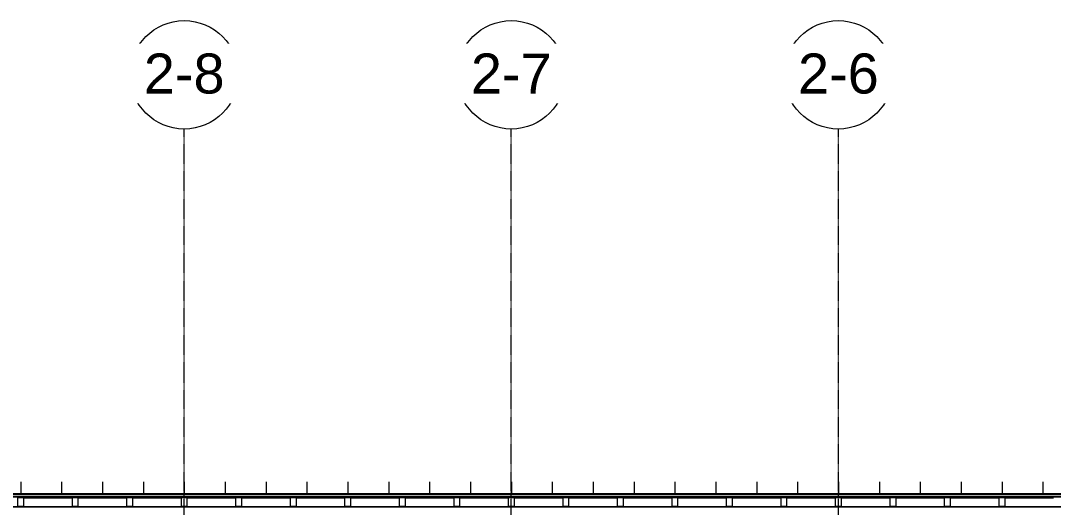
# Model space of a CAD drawing. Header units: inches. Extents: x -23445 to -52, y -314 to 853.
# Drawn here: x -3172 to -2258, y 337 to 768 of the extents above; entities that cross this region are included whole.
import ezdxf

# ---------------------------------------------------------------- set-up
doc = ezdxf.new("R2010")
doc.units = ezdxf.units.IN
doc.header["$MEASUREMENT"] = 0
doc.linetypes.add('Grid Line 1_2_', pattern=[0.875, 0.5, -0.125, 0.125, -0.125])
for name, color, linetype, lineweight in [('A-GLAZ-CWMG', 51, 'Continuous', 9), ('A-ROOF', 132, 'Continuous', 9), ('A-ROOF-PATT', 132, 'Continuous', 9), ('I-WALL', 2, 'Continuous', 9), ('S-BEAM', 12, 'Continuous', 9), ('S-GRID', 1, 'Continuous', 9), ('S-GRID-IDEN', 1, 'Continuous', 9)]:
    doc.layers.add(name, color=color, linetype=linetype, lineweight=lineweight)
doc.styles.add('Arial_1', font='arial.ttf', dxfattribs={"height": 35.407186})

# ---------------------------------------------------------------- blocks, each defined once
blk = doc.blocks.new('Rectangular Mullion - Profile_Polycarbonate_Upper and left-1114459-Building Section - East_West looking South _ Fieldhouse')
at = {"layer": 'A-GLAZ-CWMG'}
blk.add_line((26277.77, 336.84), (22782.51, 336.84), dxfattribs=at)
blk = doc.blocks.new('Dimension Lumber - 5_5 x 7_5 Glulam-1529169-Building Section - East_West looking South _ Fieldhouse')
at = {"layer": 'S-BEAM'}
for p, q in [((26267.64, 345.44), (26267.64, 345.28)), ((26273.14, 345.28), (26273.14, 345.44))]:
    blk.add_line(p, q, dxfattribs=at)
at = {"layer": 'S-BEAM', "lineweight": 15}
for p, q in [((26273.14, 345.28), (26267.64, 345.28)), ((26267.64, 345.28), (26267.64, 337.78)), ((26273.14, 337.78), (26273.14, 345.28)), ((26267.64, 337.78), (26273.14, 337.78))]:
    blk.add_line(p, q, dxfattribs=at)
blk = doc.blocks.new('Grid - Grid Head - Circle-14747-Building Section - East_West looking South _ Fieldhouse')
at = {"layer": 'S-GRID-IDEN'}
blk.add_circle((23085.89, 719.89), 48, dxfattribs=at)

msp = doc.modelspace()

# ---------------------------------------------------------------- hatches: boundary and pattern name
at = {"layer": 'A-ROOF-PATT'}
h = msp.add_hatch(dxfattribs=at)
h.set_pattern_fill('FP_64', color=256, style=0, pattern_type=2)
h.set_pattern_definition([(90, (-27273.183, 1279.063), (-36.188, 2e-15), [])])
h.paths.add_polyline_path([(-2842.7889, 348.40377), (-987.55728, 348.40377), (-987.55728, 359.40379), (-4493.30924, 359.40379), (-4493.30924, 348.40377), (-2981.0259, 348.40377)], flags=0)

# ---------------------------------------------------------------- linework, layer by layer
at = {"layer": 'A-ROOF', "lineweight": 25}
for p, q in [((-987.55768, 348.40377), (-4493.30868, 348.40377)), ((-4493.30868, 346.40203), (-987.55768, 346.40203))]:
    msp.add_line(p, q, dxfattribs=at)
at = {"layer": 'I-WALL'}
for p, q in [((-3126.80768, 344.875), (-3169.55768, 344.875)), ((-3078.55768, 344.875), (-3121.30768, 344.875)), ((-3030.30768, 344.875), (-3073.05768, 344.875)), ((-2982.05768, 344.875), (-3024.80768, 344.875)), ((-2933.80768, 344.875), (-2976.55768, 344.875)), ((-2885.55768, 344.875), (-2928.30768, 344.875)), ((-2837.30768, 344.875), (-2880.05768, 344.875)), ((-2789.05768, 344.875), (-2831.80768, 344.875)), ((-2740.80768, 344.875), (-2783.55768, 344.875)), ((-2692.55768, 344.875), (-2735.30768, 344.875)), ((-2644.30768, 344.875), (-2687.05768, 344.875)), ((-2596.05768, 344.875), (-2638.80768, 344.875)), ((-2547.80768, 344.875), (-2590.55768, 344.875)), ((-2499.55768, 344.875), (-2542.30768, 344.875)), ((-2451.30768, 344.875), (-2494.05768, 344.875)), ((-2403.05768, 344.875), (-2445.80768, 344.875)), ((-2354.80768, 344.875), (-2397.55768, 344.875)), ((-2306.55768, 344.875), (-2349.30768, 344.875)), ((-2258.30768, 344.875), (-2301.05768, 344.875)), ((-4492.55868, 337.625), (-988.34508, 337.625))]:
    msp.add_line(p, q, dxfattribs=at)
at = {"layer": 'S-GRID', "linetype": 'Grid Line 1_2_'}
for p, q in [((-3027.55768, -273.16081), (-3027.55768, 671.89181)), ((-3027.55768, -273.16081), (-3027.55768, 671.89181)), ((-2738.05768, -273.16081), (-2738.05768, 671.89181)), ((-2738.05768, -273.16081), (-2738.05768, 671.89181)), ((-2448.55768, -273.16081), (-2448.55768, 671.89181)), ((-2448.55768, -273.16081), (-2448.55768, 671.89181))]:
    msp.add_line(p, q, dxfattribs=at)

# ---------------------------------------------------------------- block references
at = {"layer": 'A-GLAZ-CWMG'}
msp.add_blockref('Rectangular Mullion - Profile_Polycarbonate_Upper and left-1114459-Building Section - East_West looking South _ Fieldhouse', (-27271.44791, 0), dxfattribs=at)
at = {"layer": 'S-BEAM'}
for p in [(-29442.69791, 0), (-29394.44791, 0), (-29346.19791, 0), (-29297.94791, 0), (-29249.69791, 0), (-29201.44791, 0), (-29153.19791, 0), (-29104.94791, 0), (-29056.69791, 0), (-29008.44791, 0), (-28960.19791, 0), (-28911.94791, 0), (-28863.69791, 0), (-28815.44791, 0), (-28767.19791, 0), (-28718.94791, 0), (-28670.69791, 0), (-28622.44791, 0), (-28574.19791, 0)]:
    msp.add_blockref('Dimension Lumber - 5_5 x 7_5 Glulam-1529169-Building Section - East_West looking South _ Fieldhouse', p, dxfattribs=at)
at = {"layer": 'S-GRID-IDEN'}
for p in [(-26113.44791, 0), (-25823.94791, 0), (-25534.44791, 0)]:
    msp.add_blockref('Grid - Grid Head - Circle-14747-Building Section - East_West looking South _ Fieldhouse', p, dxfattribs=at)

# ---------------------------------------------------------------- next in the draw order: texts
at = {"layer": 'S-GRID-IDEN', "char_height": 35.407186, "width": 85.104, "attachment_point": 2, "line_spacing_factor": 0.938532, "style": 'Arial_1', "bg_fill": 3, "box_fill_scale": 1.25, "bg_fill_color": 0, "bg_fill_transparency": 0}
for s, insert in [('1-8', (-3027.56691, 738.76554)), ('1-7', (-2738.06691, 738.76554)), ('1-6', (-2448.56691, 738.76554))]:
    msp.add_mtext(s, dxfattribs=dict(at, insert=insert))

# ---------------------------------------------------------------- next in the draw order: block references
at = {"layer": 'S-GRID-IDEN'}
for p in [(-26113.44791, 0), (-25823.94791, 0), (-25534.44791, 0)]:
    msp.add_blockref('Grid - Grid Head - Circle-14747-Building Section - East_West looking South _ Fieldhouse', p, dxfattribs=at)

# ---------------------------------------------------------------- next in the draw order: texts
at = {"layer": 'S-GRID-IDEN', "char_height": 35.407186, "width": 85.104, "attachment_point": 2, "line_spacing_factor": 0.938532, "style": 'Arial_1', "bg_fill": 3, "box_fill_scale": 1.25, "bg_fill_color": 0, "bg_fill_transparency": 0}
for s, insert in [('2-8', (-3027.56691, 738.76554)), ('2-7', (-2738.06691, 738.76554)), ('2-6', (-2448.56691, 738.76554))]:
    msp.add_mtext(s, dxfattribs=dict(at, insert=insert))

doc.saveas('drawing.dxf')
